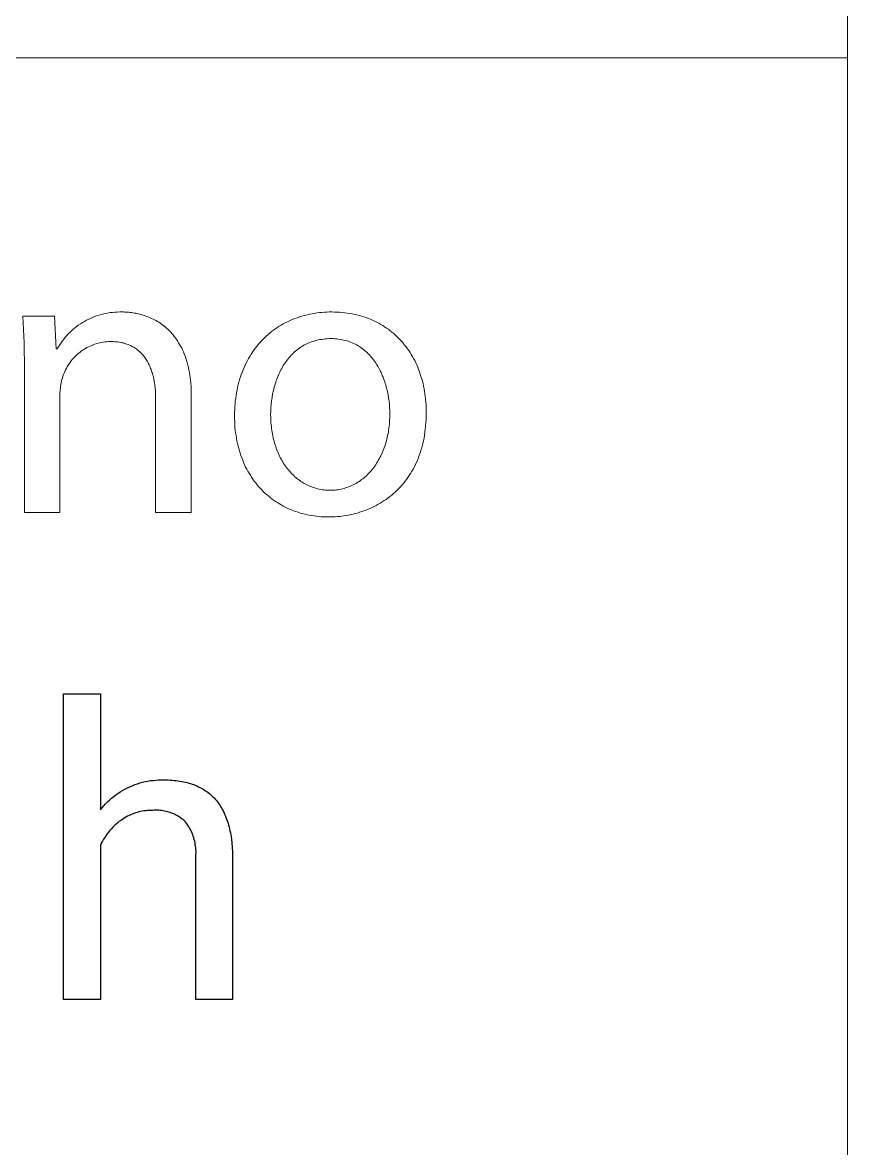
# Model space of a CAD drawing. Header units: millimetres. Extents: x 578 to 4608, y -138 to 2677.
# Drawn here: x 4522.3 to 4604.5, y 203.6 to 315.8 of the extents above; entities that cross this region are included whole.
import ezdxf

# ---------------------------------------------------------------- set-up
doc = ezdxf.new("R2010")
doc.units = ezdxf.units.MM
doc.header["$MEASUREMENT"] = 0
doc.layers.add('Domyślny', color=7, linetype='Continuous', true_color=0x000000)

msp = doc.modelspace()

# ---------------------------------------------------------------- linework, layer by layer
at = {"layer": 'Domyślny', "color": 18, "lineweight": 15, "true_color": 0x000000}
for p, q in [((4604.45, -138.31), (4604.45, 2677.4)), ((4604.45, 312.23), (3085.22, 312.23)), ((4604.45, 312.23), (4604.45, -138.3)), ((4522.47, 283.86), (4522.34, 286.51)), ((4522.34, 286.51), (4525.49, 286.51)), ((4525.49, 286.51), (4525.68, 283.26)), ((4528.27, 285.88), (4528.48, 286)), ((4528.48, 286), (4528.7, 286.12)), ((4528.7, 286.12), (4528.92, 286.23)), ((4528.92, 286.23), (4529.14, 286.33)), ((4529.14, 286.33), (4529.36, 286.43)), ((4529.36, 286.43), (4529.59, 286.51)), ((4529.59, 286.51), (4529.82, 286.59)), ((4529.82, 286.59), (4530.06, 286.66)), ((4530.06, 286.66), (4530.29, 286.73)), ((4530.29, 286.73), (4530.53, 286.78)), ((4530.53, 286.78), (4530.77, 286.83)), ((4530.77, 286.83), (4531.01, 286.87)), ((4531.01, 286.87), (4531.26, 286.9)), ((4531.26, 286.9), (4531.5, 286.92)), ((4531.5, 286.92), (4531.74, 286.93)), ((4531.74, 286.93), (4531.99, 286.94)), ((4531.99, 286.94), (4532.23, 286.94)), ((4532.23, 286.94), (4532.36, 286.94)), ((4532.36, 286.94), (4532.49, 286.93)), ((4532.49, 286.93), (4532.62, 286.93)), ((4532.62, 286.93), (4532.75, 286.92)), ((4532.75, 286.92), (4532.89, 286.91)), ((4532.89, 286.91), (4533.03, 286.89)), ((4533.03, 286.89), (4533.16, 286.87)), ((4533.16, 286.87), (4533.3, 286.85)), ((4533.3, 286.85), (4533.44, 286.83)), ((4533.44, 286.83), (4533.58, 286.81)), ((4533.58, 286.81), (4533.73, 286.78)), ((4533.73, 286.78), (4533.87, 286.75)), ((4533.87, 286.75), (4534.01, 286.71)), ((4534.01, 286.71), (4534.16, 286.67)), ((4534.16, 286.67), (4534.3, 286.63)), ((4534.3, 286.63), (4534.45, 286.58)), ((4534.45, 286.58), (4534.59, 286.53)), ((4534.59, 286.53), (4534.74, 286.48)), ((4534.74, 286.48), (4534.88, 286.42)), ((4534.88, 286.42), (4535.02, 286.36)), ((4535.02, 286.36), (4535.17, 286.3)), ((4535.17, 286.3), (4535.31, 286.23)), ((4535.31, 286.23), (4535.45, 286.15)), ((4535.45, 286.15), (4535.6, 286.08)), ((4535.6, 286.08), (4535.74, 286)), ((4535.74, 286), (4535.88, 285.91)), ((4535.88, 285.91), (4536.02, 285.82)), ((4548.48, 285.85), (4548.69, 285.96)), ((4548.69, 285.96), (4548.9, 286.06)), ((4548.9, 286.06), (4549.11, 286.15)), ((4549.11, 286.15), (4549.33, 286.24)), ((4549.33, 286.24), (4549.55, 286.32)), ((4549.55, 286.32), (4549.77, 286.4)), ((4549.77, 286.4), (4549.99, 286.47)), ((4549.99, 286.47), (4550.22, 286.54)), ((4550.22, 286.54), (4550.45, 286.6)), ((4550.45, 286.6), (4550.68, 286.66)), ((4550.68, 286.66), (4550.92, 286.71)), ((4550.92, 286.71), (4551.15, 286.76)), ((4551.15, 286.76), (4551.39, 286.8)), ((4551.39, 286.8), (4551.63, 286.84)), ((4551.63, 286.84), (4551.87, 286.87)), ((4551.87, 286.87), (4552.12, 286.89)), ((4552.12, 286.89), (4552.37, 286.91)), ((4552.37, 286.91), (4552.61, 286.93)), ((4552.61, 286.93), (4552.86, 286.94)), ((4552.86, 286.94), (4553.12, 286.94)), ((4553.12, 286.94), (4553.38, 286.93)), ((4553.38, 286.93), (4553.64, 286.93)), ((4553.64, 286.93), (4553.89, 286.91)), ((4553.89, 286.91), (4554.15, 286.89)), ((4554.15, 286.89), (4554.4, 286.86)), ((4554.4, 286.86), (4554.64, 286.83)), ((4554.64, 286.83), (4554.89, 286.79)), ((4554.89, 286.79), (4555.13, 286.75)), ((4555.13, 286.75), (4555.37, 286.7)), ((4555.37, 286.7), (4555.61, 286.65)), ((4555.61, 286.65), (4555.84, 286.59)), ((4555.84, 286.59), (4556.07, 286.52)), ((4556.07, 286.52), (4556.29, 286.45)), ((4556.29, 286.45), (4556.52, 286.38)), ((4556.52, 286.38), (4556.74, 286.3)), ((4556.74, 286.3), (4556.95, 286.21)), ((4556.95, 286.21), (4557.16, 286.12)), ((4557.16, 286.12), (4557.37, 286.02)), ((4557.37, 286.02), (4557.58, 285.92)), ((4557.58, 285.92), (4557.78, 285.81)), ((4526.77, 284.64), (4526.94, 284.82)), ((4526.94, 284.82), (4527.11, 284.99)), ((4527.11, 284.99), (4527.29, 285.15)), ((4527.29, 285.15), (4527.48, 285.31)), ((4527.48, 285.31), (4527.67, 285.46)), ((4527.67, 285.46), (4527.87, 285.61)), ((4527.87, 285.61), (4528.07, 285.75)), ((4528.07, 285.75), (4528.27, 285.88)), ((4536.02, 285.82), (4536.15, 285.73)), ((4536.15, 285.73), (4536.29, 285.63)), ((4536.29, 285.63), (4536.42, 285.52)), ((4536.42, 285.52), (4536.56, 285.41)), ((4536.56, 285.41), (4536.69, 285.3)), ((4536.69, 285.3), (4536.81, 285.18)), ((4536.81, 285.18), (4536.94, 285.06)), ((4536.94, 285.06), (4537.07, 284.93)), ((4537.07, 284.93), (4537.19, 284.79)), ((4537.19, 284.79), (4537.31, 284.66)), ((4546.76, 284.69), (4546.94, 284.83)), ((4546.94, 284.83), (4547.12, 284.98)), ((4547.12, 284.98), (4547.3, 285.12)), ((4547.3, 285.12), (4547.49, 285.25)), ((4547.49, 285.25), (4547.68, 285.38)), ((4547.68, 285.38), (4547.88, 285.51)), ((4547.88, 285.51), (4548.07, 285.63)), ((4548.07, 285.63), (4548.27, 285.74)), ((4548.27, 285.74), (4548.48, 285.85)), ((4557.78, 285.81), (4557.98, 285.7)), ((4557.98, 285.7), (4558.18, 285.58)), ((4558.18, 285.58), (4558.37, 285.46)), ((4558.37, 285.46), (4558.55, 285.34)), ((4558.55, 285.34), (4558.74, 285.21)), ((4558.74, 285.21), (4558.92, 285.07)), ((4558.92, 285.07), (4559.1, 284.93)), ((4559.1, 284.93), (4559.27, 284.78)), ((4559.27, 284.78), (4559.44, 284.63)), ((4522.5, 281.22), (4522.47, 283.86)), ((4525.89, 283.47), (4526.02, 283.68)), ((4526.02, 283.68), (4526.15, 283.88)), ((4526.15, 283.88), (4526.3, 284.08)), ((4526.3, 284.08), (4526.45, 284.27)), ((4526.45, 284.27), (4526.6, 284.46)), ((4526.6, 284.46), (4526.77, 284.64)), ((4529.36, 283.68), (4529.2, 283.61)), ((4529.52, 283.73), (4529.36, 283.68)), ((4529.69, 283.79), (4529.52, 283.73)), ((4529.85, 283.83), (4529.69, 283.79)), ((4530.02, 283.87), (4529.85, 283.83)), ((4530.19, 283.91), (4530.02, 283.87)), ((4530.36, 283.94), (4530.19, 283.91)), ((4530.53, 283.96), (4530.36, 283.94)), ((4530.71, 283.98), (4530.53, 283.96)), ((4530.88, 283.99), (4530.71, 283.98)), ((4531.05, 284), (4530.88, 283.99)), ((4531.21, 284), (4531.05, 284)), ((4531.36, 283.99), (4531.21, 284)), ((4531.51, 283.98), (4531.36, 283.99)), ((4531.65, 283.97), (4531.51, 283.98)), ((4531.8, 283.95), (4531.65, 283.97)), ((4531.94, 283.93), (4531.8, 283.95)), ((4532.07, 283.91), (4531.94, 283.93)), ((4532.21, 283.88), (4532.07, 283.91)), ((4532.34, 283.85), (4532.21, 283.88)), ((4532.47, 283.81), (4532.34, 283.85)), ((4532.59, 283.78), (4532.47, 283.81)), ((4532.71, 283.74), (4532.59, 283.78)), ((4532.83, 283.69), (4532.71, 283.74)), ((4532.95, 283.64), (4532.83, 283.69)), ((4537.31, 284.66), (4537.42, 284.51)), ((4537.42, 284.51), (4537.54, 284.36)), ((4537.54, 284.36), (4537.65, 284.21)), ((4537.65, 284.21), (4537.76, 284.05)), ((4537.76, 284.05), (4537.86, 283.88)), ((4537.86, 283.88), (4537.96, 283.71)), ((4537.96, 283.71), (4538.06, 283.53)), ((4545.63, 283.51), (4545.78, 283.69)), ((4545.78, 283.69), (4545.93, 283.87)), ((4545.93, 283.87), (4546.09, 284.04)), ((4546.09, 284.04), (4546.25, 284.21)), ((4546.25, 284.21), (4546.41, 284.37)), ((4546.41, 284.37), (4546.58, 284.53)), ((4546.58, 284.53), (4546.76, 284.69)), ((4550.47, 283.69), (4550.33, 283.62)), ((4550.62, 283.77), (4550.47, 283.69)), ((4550.77, 283.83), (4550.62, 283.77)), ((4550.93, 283.9), (4550.77, 283.83)), ((4551.08, 283.96), (4550.93, 283.9)), ((4551.24, 284.01), (4551.08, 283.96)), ((4551.41, 284.06), (4551.24, 284.01)), ((4551.58, 284.11), (4551.41, 284.06)), ((4551.75, 284.15), (4551.58, 284.11)), ((4551.92, 284.18), (4551.75, 284.15)), ((4552.1, 284.21), (4551.92, 284.18)), ((4552.28, 284.24), (4552.1, 284.21)), ((4552.46, 284.26), (4552.28, 284.24)), ((4552.65, 284.27), (4552.46, 284.26)), ((4552.84, 284.28), (4552.65, 284.27)), ((4553.04, 284.28), (4552.84, 284.28)), ((4553.23, 284.28), (4553.04, 284.28)), ((4553.42, 284.27), (4553.23, 284.28)), ((4553.61, 284.25), (4553.42, 284.27)), ((4553.79, 284.23), (4553.61, 284.25)), ((4553.97, 284.21), (4553.79, 284.23)), ((4554.15, 284.17), (4553.97, 284.21)), ((4554.32, 284.14), (4554.15, 284.17)), ((4554.49, 284.09), (4554.32, 284.14)), ((4554.66, 284.05), (4554.49, 284.09)), ((4554.82, 283.99), (4554.66, 284.05)), ((4554.98, 283.94), (4554.82, 283.99)), ((4555.14, 283.87), (4554.98, 283.94)), ((4555.29, 283.8), (4555.14, 283.87)), ((4555.44, 283.73), (4555.29, 283.8)), ((4555.58, 283.66), (4555.44, 283.73)), ((4555.72, 283.57), (4555.58, 283.66)), ((4559.44, 284.63), (4559.6, 284.48)), ((4559.6, 284.48), (4559.76, 284.32)), ((4559.76, 284.32), (4559.92, 284.16)), ((4559.92, 284.16), (4560.07, 283.99)), ((4560.07, 283.99), (4560.22, 283.82)), ((4560.22, 283.82), (4560.36, 283.64)), ((4525.68, 283.26), (4525.76, 283.26)), ((4525.76, 283.26), (4525.89, 283.47)), ((4527.61, 282.57), (4527.49, 282.45)), ((4527.74, 282.69), (4527.61, 282.57)), ((4527.87, 282.81), (4527.74, 282.69)), ((4528.01, 282.91), (4527.87, 282.81)), ((4528.14, 283.02), (4528.01, 282.91)), ((4528.28, 283.12), (4528.14, 283.02)), ((4528.43, 283.21), (4528.28, 283.12)), ((4528.58, 283.3), (4528.43, 283.21)), ((4528.73, 283.39), (4528.58, 283.3)), ((4528.88, 283.47), (4528.73, 283.39)), ((4529.04, 283.54), (4528.88, 283.47)), ((4529.2, 283.61), (4529.04, 283.54)), ((4533.06, 283.59), (4532.95, 283.64)), ((4533.17, 283.54), (4533.06, 283.59)), ((4533.28, 283.48), (4533.17, 283.54)), ((4533.39, 283.42), (4533.28, 283.48)), ((4533.49, 283.36), (4533.39, 283.42)), ((4533.59, 283.29), (4533.49, 283.36)), ((4533.68, 283.23), (4533.59, 283.29)), ((4533.78, 283.15), (4533.68, 283.23)), ((4533.87, 283.08), (4533.78, 283.15)), ((4533.96, 283), (4533.87, 283.08)), ((4534.04, 282.92), (4533.96, 283)), ((4534.13, 282.84), (4534.04, 282.92)), ((4534.21, 282.76), (4534.13, 282.84)), ((4534.28, 282.67), (4534.21, 282.76)), ((4534.36, 282.58), (4534.28, 282.67)), ((4534.43, 282.49), (4534.36, 282.58)), ((4538.06, 283.53), (4538.16, 283.35)), ((4538.16, 283.35), (4538.25, 283.16)), ((4538.25, 283.16), (4538.34, 282.96)), ((4538.34, 282.96), (4538.42, 282.76)), ((4538.42, 282.76), (4538.5, 282.55)), ((4538.5, 282.55), (4538.57, 282.34)), ((4544.94, 282.52), (4545.07, 282.73)), ((4545.07, 282.73), (4545.2, 282.93)), ((4545.2, 282.93), (4545.34, 283.13)), ((4545.34, 283.13), (4545.48, 283.32)), ((4545.48, 283.32), (4545.63, 283.51)), ((4549.07, 282.63), (4548.96, 282.51)), ((4549.18, 282.75), (4549.07, 282.63)), ((4549.29, 282.86), (4549.18, 282.75)), ((4549.41, 282.97), (4549.29, 282.86)), ((4549.53, 283.07), (4549.41, 282.97)), ((4549.66, 283.17), (4549.53, 283.07)), ((4549.79, 283.27), (4549.66, 283.17)), ((4549.92, 283.36), (4549.79, 283.27)), ((4550.05, 283.45), (4549.92, 283.36)), ((4550.19, 283.54), (4550.05, 283.45)), ((4550.33, 283.62), (4550.19, 283.54)), ((4555.86, 283.49), (4555.72, 283.57)), ((4556, 283.4), (4555.86, 283.49)), ((4556.13, 283.31), (4556, 283.4)), ((4556.25, 283.21), (4556.13, 283.31)), ((4556.38, 283.11), (4556.25, 283.21)), ((4556.5, 283), (4556.38, 283.11)), ((4556.62, 282.89), (4556.5, 283)), ((4556.73, 282.78), (4556.62, 282.89)), ((4556.85, 282.67), (4556.73, 282.78)), ((4556.95, 282.55), (4556.85, 282.67)), ((4557.06, 282.42), (4556.95, 282.55)), ((4560.36, 283.64), (4560.5, 283.46)), ((4560.5, 283.46), (4560.64, 283.28)), ((4560.64, 283.28), (4560.77, 283.09)), ((4560.77, 283.09), (4560.9, 282.9)), ((4560.9, 282.9), (4561.02, 282.7)), ((4561.02, 282.7), (4561.14, 282.5)), ((4526.76, 281.48), (4526.68, 281.33)), ((4526.85, 281.63), (4526.76, 281.48)), ((4526.95, 281.78), (4526.85, 281.63)), ((4527.05, 281.92), (4526.95, 281.78)), ((4527.15, 282.06), (4527.05, 281.92)), ((4527.26, 282.19), (4527.15, 282.06)), ((4527.37, 282.32), (4527.26, 282.19)), ((4527.49, 282.45), (4527.37, 282.32)), ((4534.5, 282.39), (4534.43, 282.49)), ((4534.57, 282.29), (4534.5, 282.39)), ((4534.64, 282.2), (4534.57, 282.29)), ((4534.7, 282.09), (4534.64, 282.2)), ((4534.76, 281.99), (4534.7, 282.09)), ((4534.82, 281.88), (4534.76, 281.99)), ((4534.87, 281.78), (4534.82, 281.88)), ((4534.93, 281.67), (4534.87, 281.78)), ((4534.98, 281.55), (4534.93, 281.67)), ((4535.03, 281.44), (4534.98, 281.55)), ((4535.07, 281.32), (4535.03, 281.44)), ((4538.57, 282.34), (4538.65, 282.11)), ((4538.65, 282.11), (4538.71, 281.89)), ((4538.71, 281.89), (4538.77, 281.65)), ((4538.77, 281.65), (4538.83, 281.41)), ((4538.83, 281.41), (4538.88, 281.17)), ((4544.28, 281.19), (4544.38, 281.42)), ((4544.38, 281.42), (4544.48, 281.65)), ((4544.48, 281.65), (4544.59, 281.88)), ((4544.59, 281.88), (4544.7, 282.1)), ((4544.7, 282.1), (4544.82, 282.31)), ((4544.82, 282.31), (4544.94, 282.52)), ((4548.2, 281.46), (4548.12, 281.32)), ((4548.28, 281.6), (4548.2, 281.46)), ((4548.37, 281.74), (4548.28, 281.6)), ((4548.46, 281.88), (4548.37, 281.74)), ((4548.55, 282.01), (4548.46, 281.88)), ((4548.65, 282.14), (4548.55, 282.01)), ((4548.75, 282.27), (4548.65, 282.14)), ((4548.85, 282.39), (4548.75, 282.27)), ((4548.96, 282.51), (4548.85, 282.39)), ((4557.16, 282.3), (4557.06, 282.42)), ((4557.26, 282.17), (4557.16, 282.3)), ((4557.36, 282.04), (4557.26, 282.17)), ((4557.45, 281.91), (4557.36, 282.04)), ((4557.54, 281.77), (4557.45, 281.91)), ((4557.62, 281.63), (4557.54, 281.77)), ((4557.71, 281.49), (4557.62, 281.63)), ((4557.79, 281.35), (4557.71, 281.49)), ((4561.14, 282.5), (4561.25, 282.29)), ((4561.25, 282.29), (4561.36, 282.09)), ((4561.36, 282.09), (4561.46, 281.87)), ((4561.46, 281.87), (4561.56, 281.66)), ((4561.56, 281.66), (4561.66, 281.44)), ((4561.66, 281.44), (4561.75, 281.21)), ((4522.5, 266.97), (4522.5, 281.22)), ((4526.29, 280.37), (4526.24, 280.21)), ((4526.34, 280.54), (4526.29, 280.37)), ((4526.4, 280.7), (4526.34, 280.54)), ((4526.46, 280.86), (4526.4, 280.7)), ((4526.53, 281.02), (4526.46, 280.86)), ((4526.6, 281.18), (4526.53, 281.02)), ((4526.68, 281.33), (4526.6, 281.18)), ((4535.12, 281.2), (4535.07, 281.32)), ((4535.16, 281.08), (4535.12, 281.2)), ((4535.2, 280.96), (4535.16, 281.08)), ((4535.24, 280.84), (4535.2, 280.96)), ((4535.27, 280.71), (4535.24, 280.84)), ((4535.31, 280.59), (4535.27, 280.71)), ((4535.34, 280.46), (4535.31, 280.59)), ((4535.4, 280.2), (4535.34, 280.46)), ((4538.88, 281.17), (4538.93, 280.91)), ((4538.93, 280.91), (4538.97, 280.65)), ((4538.97, 280.65), (4539.01, 280.38)), ((4539.01, 280.38), (4539.04, 280.11)), ((4543.93, 280.22), (4544.01, 280.47)), ((4544.01, 280.47), (4544.09, 280.71)), ((4544.09, 280.71), (4544.18, 280.95)), ((4544.18, 280.95), (4544.28, 281.19)), ((4547.69, 280.42), (4547.63, 280.26)), ((4547.76, 280.57), (4547.69, 280.42)), ((4547.82, 280.73), (4547.76, 280.57)), ((4547.89, 280.88), (4547.82, 280.73)), ((4547.96, 281.03), (4547.89, 280.88)), ((4548.04, 281.17), (4547.96, 281.03)), ((4548.12, 281.32), (4548.04, 281.17)), ((4557.86, 281.21), (4557.79, 281.35)), ((4557.94, 281.06), (4557.86, 281.21)), ((4558.01, 280.91), (4557.94, 281.06)), ((4558.08, 280.76), (4558.01, 280.91)), ((4558.14, 280.61), (4558.08, 280.76)), ((4558.21, 280.46), (4558.14, 280.61)), ((4558.27, 280.3), (4558.21, 280.46)), ((4558.32, 280.14), (4558.27, 280.3)), ((4561.75, 281.21), (4561.83, 280.99)), ((4561.83, 280.99), (4561.91, 280.76)), ((4561.91, 280.76), (4561.99, 280.52)), ((4561.99, 280.52), (4562.06, 280.28)), ((4526.06, 279.22), (4526.05, 279.05)), ((4526.08, 279.38), (4526.06, 279.22)), ((4526.1, 279.55), (4526.08, 279.38)), ((4526.13, 279.72), (4526.1, 279.55)), ((4526.16, 279.88), (4526.13, 279.72)), ((4526.2, 280.05), (4526.16, 279.88)), ((4526.24, 280.21), (4526.2, 280.05)), ((4535.44, 279.93), (4535.4, 280.2)), ((4535.48, 279.66), (4535.44, 279.93)), ((4535.52, 279.38), (4535.48, 279.66)), ((4535.54, 279.1), (4535.52, 279.38)), ((4539.04, 280.11), (4539.07, 279.83)), ((4539.07, 279.83), (4539.09, 279.54)), ((4539.09, 279.54), (4539.1, 279.24)), ((4539.1, 279.24), (4539.11, 278.94)), ((4543.62, 278.9), (4543.67, 279.17)), ((4543.67, 279.17), (4543.73, 279.44)), ((4543.73, 279.44), (4543.79, 279.7)), ((4543.79, 279.7), (4543.86, 279.96)), ((4543.86, 279.96), (4543.93, 280.22)), ((4547.33, 279.28), (4547.29, 279.11)), ((4547.37, 279.45), (4547.33, 279.28)), ((4547.42, 279.61), (4547.37, 279.45)), ((4547.47, 279.77), (4547.42, 279.61)), ((4547.52, 279.94), (4547.47, 279.77)), ((4547.58, 280.1), (4547.52, 279.94)), ((4547.63, 280.26), (4547.58, 280.1)), ((4558.38, 279.99), (4558.32, 280.14)), ((4558.43, 279.83), (4558.38, 279.99)), ((4558.48, 279.67), (4558.43, 279.83)), ((4558.56, 279.35), (4558.48, 279.67)), ((4558.64, 279.03), (4558.56, 279.35)), ((4562.06, 280.28), (4562.13, 280.04)), ((4562.13, 280.04), (4562.19, 279.8)), ((4562.19, 279.8), (4562.24, 279.55)), ((4562.24, 279.55), (4562.29, 279.3)), ((4562.29, 279.3), (4562.34, 279.05)), ((4526.05, 279.05), (4526.04, 278.88)), ((4526.04, 278.88), (4526.04, 278.71)), ((4526.04, 278.71), (4526.04, 266.97)), ((4535.56, 278.81), (4535.54, 279.1)), ((4535.57, 278.52), (4535.56, 278.81)), ((4535.57, 278.23), (4535.57, 278.52)), ((4535.57, 266.97), (4535.57, 278.23)), ((4539.11, 278.94), (4539.12, 278.63)), ((4539.12, 278.63), (4539.12, 266.97)), ((4543.48, 277.77), (4543.5, 278.06)), ((4543.5, 278.06), (4543.54, 278.34)), ((4543.54, 278.34), (4543.58, 278.62)), ((4543.58, 278.62), (4543.62, 278.9)), ((4547.11, 278.09), (4547.07, 277.74)), ((4547.16, 278.43), (4547.11, 278.09)), ((4547.22, 278.77), (4547.16, 278.43)), ((4547.29, 279.11), (4547.22, 278.77)), ((4558.71, 278.7), (4558.64, 279.03)), ((4558.76, 278.38), (4558.71, 278.7)), ((4558.81, 278.05), (4558.76, 278.38)), ((4558.84, 277.73), (4558.81, 278.05)), ((4562.34, 279.05), (4562.38, 278.79)), ((4562.38, 278.79), (4562.41, 278.53)), ((4562.41, 278.53), (4562.44, 278.26)), ((4562.44, 278.26), (4562.47, 278)), ((4543.43, 276.88), (4543.44, 277.18)), ((4543.44, 277.18), (4543.46, 277.48)), ((4543.46, 277.48), (4543.48, 277.77)), ((4547.03, 277.05), (4547.02, 276.7)), ((4547.05, 277.39), (4547.03, 277.05)), ((4547.07, 277.74), (4547.05, 277.39)), ((4558.87, 277.41), (4558.84, 277.73)), ((4558.88, 277.09), (4558.87, 277.41)), ((4558.89, 276.78), (4558.88, 277.09)), ((4562.47, 278), (4562.49, 277.73)), ((4562.49, 277.73), (4562.5, 277.45)), ((4562.5, 277.45), (4562.51, 277.18)), ((4562.51, 277.18), (4562.51, 276.9)), ((4543.43, 276.58), (4543.43, 276.88)), ((4543.43, 276.29), (4543.43, 276.58)), ((4543.44, 276), (4543.43, 276.29)), ((4543.45, 275.72), (4543.44, 276)), ((4547.02, 276.7), (4547.03, 276.5)), ((4547.03, 276.5), (4547.03, 276.3)), ((4547.03, 276.3), (4547.04, 276.1)), ((4547.04, 276.1), (4547.05, 275.91)), ((4547.05, 275.91), (4547.07, 275.71)), ((4558.84, 275.77), (4558.86, 275.97)), ((4558.86, 275.97), (4558.87, 276.17)), ((4558.87, 276.17), (4558.88, 276.37)), ((4558.88, 276.37), (4558.89, 276.57)), ((4558.89, 276.57), (4558.89, 276.78)), ((4562.48, 275.91), (4562.45, 275.59)), ((4562.5, 276.23), (4562.48, 275.91)), ((4562.51, 276.56), (4562.5, 276.23)), ((4562.51, 276.9), (4562.51, 276.56)), ((4543.47, 275.44), (4543.45, 275.72)), ((4543.5, 275.17), (4543.47, 275.44)), ((4543.53, 274.9), (4543.5, 275.17)), ((4543.57, 274.63), (4543.53, 274.9)), ((4547.07, 275.71), (4547.09, 275.52)), ((4547.09, 275.52), (4547.11, 275.33)), ((4547.11, 275.33), (4547.14, 275.15)), ((4547.14, 275.15), (4547.17, 274.96)), ((4547.17, 274.96), (4547.2, 274.78)), ((4547.2, 274.78), (4547.23, 274.59)), ((4558.67, 274.63), (4558.71, 274.82)), ((4558.71, 274.82), (4558.74, 275)), ((4558.74, 275), (4558.77, 275.19)), ((4558.77, 275.19), (4558.8, 275.38)), ((4558.8, 275.38), (4558.82, 275.58)), ((4558.82, 275.58), (4558.84, 275.77)), ((4562.38, 274.98), (4562.34, 274.67)), ((4562.42, 275.28), (4562.38, 274.98)), ((4562.45, 275.59), (4562.42, 275.28)), ((4543.61, 274.37), (4543.57, 274.63)), ((4543.66, 274.11), (4543.61, 274.37)), ((4543.72, 273.85), (4543.66, 274.11)), ((4543.77, 273.6), (4543.72, 273.85)), ((4543.84, 273.35), (4543.77, 273.6)), ((4547.23, 274.59), (4547.27, 274.41)), ((4547.27, 274.41), (4547.32, 274.24)), ((4547.32, 274.24), (4547.36, 274.06)), ((4547.36, 274.06), (4547.41, 273.89)), ((4547.41, 273.89), (4547.46, 273.72)), ((4547.46, 273.72), (4547.52, 273.55)), ((4558.32, 273.4), (4558.38, 273.57)), ((4558.38, 273.57), (4558.44, 273.74)), ((4558.44, 273.74), (4558.49, 273.91)), ((4558.49, 273.91), (4558.54, 274.09)), ((4558.54, 274.09), (4558.59, 274.27)), ((4558.59, 274.27), (4558.63, 274.45)), ((4558.63, 274.45), (4558.67, 274.63)), ((4562.16, 273.81), (4562.09, 273.53)), ((4562.23, 274.09), (4562.16, 273.81)), ((4562.29, 274.38), (4562.23, 274.09)), ((4562.34, 274.67), (4562.29, 274.38)), ((4543.91, 273.11), (4543.84, 273.35)), ((4543.98, 272.87), (4543.91, 273.11)), ((4544.06, 272.63), (4543.98, 272.87)), ((4544.15, 272.4), (4544.06, 272.63)), ((4547.52, 273.55), (4547.57, 273.38)), ((4547.57, 273.38), (4547.64, 273.22)), ((4547.64, 273.22), (4547.7, 273.06)), ((4547.7, 273.06), (4547.77, 272.9)), ((4547.77, 272.9), (4547.84, 272.74)), ((4547.84, 272.74), (4547.91, 272.59)), ((4547.91, 272.59), (4547.98, 272.44)), ((4557.82, 272.3), (4557.9, 272.45)), ((4557.9, 272.45), (4557.98, 272.6)), ((4557.98, 272.6), (4558.05, 272.75)), ((4558.05, 272.75), (4558.12, 272.91)), ((4558.12, 272.91), (4558.19, 273.07)), ((4558.19, 273.07), (4558.26, 273.24)), ((4558.26, 273.24), (4558.32, 273.4)), ((4561.75, 272.48), (4561.66, 272.23)), ((4561.85, 272.74), (4561.75, 272.48)), ((4561.94, 273), (4561.85, 272.74)), ((4562.02, 273.26), (4561.94, 273)), ((4562.09, 273.53), (4562.02, 273.26)), ((4544.24, 272.17), (4544.15, 272.4)), ((4544.33, 271.94), (4544.24, 272.17)), ((4544.43, 271.72), (4544.33, 271.94)), ((4544.53, 271.5), (4544.43, 271.72)), ((4544.64, 271.29), (4544.53, 271.5)), ((4547.98, 272.44), (4548.06, 272.29)), ((4548.06, 272.29), (4548.14, 272.15)), ((4548.14, 272.15), (4548.23, 272)), ((4548.23, 272), (4548.31, 271.86)), ((4548.31, 271.86), (4548.4, 271.73)), ((4548.4, 271.73), (4548.5, 271.59)), ((4548.5, 271.59), (4548.59, 271.46)), ((4548.59, 271.46), (4548.69, 271.33)), ((4548.69, 271.33), (4548.79, 271.21)), ((4557.09, 271.21), (4557.19, 271.33)), ((4557.19, 271.33), (4557.29, 271.46)), ((4557.29, 271.46), (4557.38, 271.59)), ((4557.38, 271.59), (4557.48, 271.73)), ((4557.48, 271.73), (4557.57, 271.87)), ((4557.57, 271.87), (4557.66, 272.01)), ((4557.66, 272.01), (4557.74, 272.15)), ((4557.74, 272.15), (4557.82, 272.3)), ((4561.33, 271.52), (4561.21, 271.29)), ((4561.44, 271.75), (4561.33, 271.52)), ((4561.55, 271.99), (4561.44, 271.75)), ((4561.66, 272.23), (4561.55, 271.99)), ((4544.76, 271.08), (4544.64, 271.29)), ((4544.87, 270.88), (4544.76, 271.08)), ((4545, 270.68), (4544.87, 270.88)), ((4545.12, 270.48), (4545, 270.68)), ((4545.25, 270.29), (4545.12, 270.48)), ((4545.39, 270.1), (4545.25, 270.29)), ((4548.79, 271.21), (4548.89, 271.09)), ((4548.89, 271.09), (4548.99, 270.97)), ((4548.99, 270.97), (4549.1, 270.86)), ((4549.1, 270.86), (4549.21, 270.75)), ((4549.21, 270.75), (4549.32, 270.64)), ((4549.32, 270.64), (4549.44, 270.53)), ((4549.44, 270.53), (4549.55, 270.43)), ((4549.55, 270.43), (4549.67, 270.33)), ((4549.67, 270.33), (4549.79, 270.24)), ((4549.79, 270.24), (4549.91, 270.15)), ((4555.96, 270.15), (4556.08, 270.24)), ((4556.08, 270.24), (4556.2, 270.33)), ((4556.2, 270.33), (4556.32, 270.43)), ((4556.32, 270.43), (4556.44, 270.53)), ((4556.44, 270.53), (4556.55, 270.63)), ((4556.55, 270.63), (4556.66, 270.74)), ((4556.66, 270.74), (4556.77, 270.85)), ((4556.77, 270.85), (4556.88, 270.97)), ((4556.88, 270.97), (4556.99, 271.09)), ((4556.99, 271.09), (4557.09, 271.21)), ((4560.54, 270.25), (4560.39, 270.05)), ((4560.68, 270.44), (4560.54, 270.25)), ((4560.82, 270.65), (4560.68, 270.44)), ((4560.95, 270.86), (4560.82, 270.65)), ((4561.08, 271.07), (4560.95, 270.86)), ((4561.21, 271.29), (4561.08, 271.07)), ((4545.53, 269.92), (4545.39, 270.1)), ((4545.67, 269.74), (4545.53, 269.92)), ((4545.82, 269.57), (4545.67, 269.74)), ((4545.97, 269.4), (4545.82, 269.57)), ((4546.13, 269.23), (4545.97, 269.4)), ((4546.29, 269.07), (4546.13, 269.23)), ((4549.91, 270.15), (4550.04, 270.06)), ((4550.04, 270.06), (4550.17, 269.98)), ((4550.17, 269.98), (4550.3, 269.9)), ((4550.3, 269.9), (4550.43, 269.83)), ((4550.43, 269.83), (4550.56, 269.75)), ((4550.56, 269.75), (4550.7, 269.69)), ((4550.7, 269.69), (4550.84, 269.62)), ((4550.84, 269.62), (4550.98, 269.56)), ((4550.98, 269.56), (4551.12, 269.51)), ((4551.12, 269.51), (4551.26, 269.46)), ((4551.26, 269.46), (4551.41, 269.41)), ((4551.41, 269.41), (4551.55, 269.37)), ((4551.55, 269.37), (4551.7, 269.33)), ((4551.7, 269.33), (4551.85, 269.3)), ((4551.85, 269.3), (4552.01, 269.27)), ((4552.01, 269.27), (4552.16, 269.24)), ((4552.16, 269.24), (4552.32, 269.22)), ((4552.32, 269.22), (4552.47, 269.2)), ((4552.47, 269.2), (4552.63, 269.19)), ((4552.63, 269.19), (4552.79, 269.18)), ((4552.79, 269.18), (4552.96, 269.18)), ((4552.96, 269.18), (4553.11, 269.18)), ((4553.11, 269.18), (4553.27, 269.19)), ((4553.27, 269.19), (4553.43, 269.2)), ((4553.43, 269.2), (4553.58, 269.22)), ((4553.58, 269.22), (4553.73, 269.24)), ((4553.73, 269.24), (4553.88, 269.27)), ((4553.88, 269.27), (4554.03, 269.29)), ((4554.03, 269.29), (4554.18, 269.33)), ((4554.18, 269.33), (4554.33, 269.37)), ((4554.33, 269.37), (4554.47, 269.41)), ((4554.47, 269.41), (4554.62, 269.46)), ((4554.62, 269.46), (4554.76, 269.51)), ((4554.76, 269.51), (4554.9, 269.56)), ((4554.9, 269.56), (4555.04, 269.62)), ((4555.04, 269.62), (4555.17, 269.69)), ((4555.17, 269.69), (4555.31, 269.75)), ((4555.31, 269.75), (4555.44, 269.82)), ((4555.44, 269.82), (4555.57, 269.9)), ((4555.57, 269.9), (4555.7, 269.98)), ((4555.7, 269.98), (4555.83, 270.06)), ((4555.83, 270.06), (4555.96, 270.15)), ((4559.59, 269.17), (4559.42, 269)), ((4559.76, 269.33), (4559.59, 269.17)), ((4559.92, 269.5), (4559.76, 269.33)), ((4560.08, 269.68), (4559.92, 269.5)), ((4560.24, 269.86), (4560.08, 269.68)), ((4560.39, 270.05), (4560.24, 269.86)), ((4546.45, 268.91), (4546.29, 269.07)), ((4546.62, 268.76), (4546.45, 268.91)), ((4546.79, 268.62), (4546.62, 268.76)), ((4546.96, 268.47), (4546.79, 268.62)), ((4547.14, 268.34), (4546.96, 268.47)), ((4547.32, 268.2), (4547.14, 268.34)), ((4547.51, 268.07), (4547.32, 268.2)), ((4547.7, 267.95), (4547.51, 268.07)), ((4558.13, 268.02), (4557.94, 267.9)), ((4558.33, 268.15), (4558.13, 268.02)), ((4558.52, 268.28), (4558.33, 268.15)), ((4558.7, 268.41), (4558.52, 268.28)), ((4558.89, 268.55), (4558.7, 268.41)), ((4559.07, 268.7), (4558.89, 268.55)), ((4559.25, 268.85), (4559.07, 268.7)), ((4559.42, 269), (4559.25, 268.85)), ((4526.04, 266.97), (4522.5, 266.97)), ((4539.12, 266.97), (4535.57, 266.97)), ((4547.89, 267.83), (4547.7, 267.95)), ((4548.08, 267.72), (4547.89, 267.83)), ((4548.28, 267.61), (4548.08, 267.72)), ((4548.48, 267.51), (4548.28, 267.61)), ((4548.68, 267.41), (4548.48, 267.51)), ((4548.89, 267.31), (4548.68, 267.41)), ((4549.1, 267.23), (4548.89, 267.31)), ((4549.31, 267.14), (4549.1, 267.23)), ((4549.53, 267.06), (4549.31, 267.14)), ((4549.75, 266.99), (4549.53, 267.06)), ((4549.97, 266.92), (4549.75, 266.99)), ((4550.19, 266.86), (4549.97, 266.92)), ((4550.42, 266.8), (4550.19, 266.86)), ((4555.44, 266.86), (4555.22, 266.81)), ((4555.66, 266.92), (4555.44, 266.86)), ((4555.87, 266.99), (4555.66, 266.92)), ((4556.09, 267.06), (4555.87, 266.99)), ((4556.3, 267.13), (4556.09, 267.06)), ((4556.51, 267.21), (4556.3, 267.13)), ((4556.72, 267.29), (4556.51, 267.21)), ((4556.93, 267.38), (4556.72, 267.29)), ((4557.14, 267.48), (4556.93, 267.38)), ((4557.34, 267.58), (4557.14, 267.48)), ((4557.54, 267.68), (4557.34, 267.58)), ((4557.74, 267.79), (4557.54, 267.68)), ((4557.94, 267.9), (4557.74, 267.79)), ((4550.64, 266.75), (4550.42, 266.8)), ((4550.87, 266.7), (4550.64, 266.75)), ((4551.11, 266.66), (4550.87, 266.7)), ((4551.34, 266.63), (4551.11, 266.66)), ((4551.58, 266.6), (4551.34, 266.63)), ((4551.82, 266.57), (4551.58, 266.6)), ((4552.06, 266.55), (4551.82, 266.57)), ((4552.3, 266.54), (4552.06, 266.55)), ((4552.55, 266.53), (4552.3, 266.54)), ((4552.79, 266.53), (4552.55, 266.53)), ((4553.02, 266.53), (4552.79, 266.53)), ((4553.24, 266.53), (4553.02, 266.53)), ((4553.46, 266.55), (4553.24, 266.53)), ((4553.68, 266.56), (4553.46, 266.55)), ((4553.9, 266.58), (4553.68, 266.56)), ((4554.12, 266.61), (4553.9, 266.58)), ((4554.34, 266.64), (4554.12, 266.61)), ((4554.56, 266.67), (4554.34, 266.64)), ((4554.78, 266.71), (4554.56, 266.67)), ((4555, 266.76), (4554.78, 266.71)), ((4555.22, 266.81), (4555, 266.76))]:
    msp.add_line(p, q, dxfattribs=at)
at = {"layer": 'Domyślny'}
for p, q in [((4526.41, 218.49), (4526.41, 248.9)), ((4526.41, 248.9), (4530.07, 248.9)), ((4530.07, 248.9), (4530.07, 237.36)), ((4533.49, 239.87), (4533.75, 239.96)), ((4533.75, 239.96), (4534, 240.04)), ((4534, 240.04), (4534.26, 240.11)), ((4534.26, 240.11), (4534.52, 240.17)), ((4534.52, 240.17), (4534.79, 240.22)), ((4534.79, 240.22), (4535.05, 240.27)), ((4535.05, 240.27), (4535.32, 240.3)), ((4535.32, 240.3), (4535.59, 240.33)), ((4535.59, 240.33), (4535.85, 240.34)), ((4535.85, 240.34), (4536.12, 240.35)), ((4536.12, 240.35), (4536.39, 240.35)), ((4536.39, 240.35), (4536.6, 240.35)), ((4536.6, 240.35), (4536.81, 240.34)), ((4536.81, 240.34), (4537.01, 240.33)), ((4537.01, 240.33), (4537.21, 240.32)), ((4537.21, 240.32), (4537.41, 240.3)), ((4537.41, 240.3), (4537.6, 240.28)), ((4537.6, 240.28), (4537.79, 240.26)), ((4537.79, 240.26), (4537.98, 240.23)), ((4537.98, 240.23), (4538.17, 240.2)), ((4538.17, 240.2), (4538.35, 240.16)), ((4538.35, 240.16), (4538.52, 240.12)), ((4538.52, 240.12), (4538.7, 240.08)), ((4538.7, 240.08), (4538.87, 240.03)), ((4538.87, 240.03), (4539.04, 239.98)), ((4539.04, 239.98), (4539.2, 239.93)), ((4539.2, 239.93), (4539.36, 239.87)), ((4531.39, 238.69), (4531.6, 238.85)), ((4531.6, 238.85), (4531.82, 239)), ((4531.82, 239), (4532.05, 239.15)), ((4532.05, 239.15), (4532.28, 239.29)), ((4532.28, 239.29), (4532.51, 239.42)), ((4532.51, 239.42), (4532.75, 239.55)), ((4532.75, 239.55), (4533, 239.66)), ((4533, 239.66), (4533.24, 239.77)), ((4533.24, 239.77), (4533.49, 239.87)), ((4539.36, 239.87), (4539.52, 239.81)), ((4539.52, 239.81), (4539.67, 239.74)), ((4539.67, 239.74), (4539.83, 239.67)), ((4539.83, 239.67), (4539.97, 239.6)), ((4539.97, 239.6), (4540.12, 239.52)), ((4540.12, 239.52), (4540.26, 239.44)), ((4540.26, 239.44), (4540.4, 239.36)), ((4540.4, 239.36), (4540.53, 239.27)), ((4540.53, 239.27), (4540.66, 239.18)), ((4540.66, 239.18), (4540.79, 239.08)), ((4540.79, 239.08), (4540.92, 238.98)), ((4540.92, 238.98), (4541.04, 238.88)), ((4541.04, 238.88), (4541.16, 238.77)), ((4530.24, 237.57), (4530.41, 237.77)), ((4530.41, 237.77), (4530.59, 237.97)), ((4530.59, 237.97), (4530.78, 238.16)), ((4530.78, 238.16), (4530.98, 238.34)), ((4530.98, 238.34), (4531.18, 238.52)), ((4531.18, 238.52), (4531.39, 238.69)), ((4541.16, 238.77), (4541.27, 238.66)), ((4541.27, 238.66), (4541.38, 238.55)), ((4541.38, 238.55), (4541.49, 238.43)), ((4541.49, 238.43), (4541.6, 238.31)), ((4541.6, 238.31), (4541.7, 238.18)), ((4541.7, 238.18), (4541.8, 238.05)), ((4541.8, 238.05), (4541.89, 237.92)), ((4541.89, 237.92), (4541.98, 237.78)), ((4541.98, 237.78), (4542.07, 237.64)), ((4530.07, 237.36), (4530.24, 237.57)), ((4532.61, 236.63), (4532.45, 236.54)), ((4532.76, 236.72), (4532.61, 236.63)), ((4532.92, 236.79), (4532.76, 236.72)), ((4533.07, 236.87), (4532.92, 236.79)), ((4533.24, 236.93), (4533.07, 236.87)), ((4533.4, 237), (4533.24, 236.93)), ((4533.56, 237.05), (4533.4, 237)), ((4533.73, 237.1), (4533.56, 237.05)), ((4533.9, 237.15), (4533.73, 237.1)), ((4534.07, 237.19), (4533.9, 237.15)), ((4534.24, 237.22), (4534.07, 237.19)), ((4534.42, 237.25), (4534.24, 237.22)), ((4534.59, 237.28), (4534.42, 237.25)), ((4534.76, 237.29), (4534.59, 237.28)), ((4534.94, 237.3), (4534.76, 237.29)), ((4535.11, 237.31), (4534.94, 237.3)), ((4535.29, 237.31), (4535.11, 237.31)), ((4535.43, 237.32), (4535.29, 237.31)), ((4535.58, 237.32), (4535.43, 237.32)), ((4535.73, 237.32), (4535.58, 237.32)), ((4535.87, 237.32), (4535.73, 237.32)), ((4536.02, 237.31), (4535.87, 237.32)), ((4536.16, 237.29), (4536.02, 237.31)), ((4536.31, 237.27), (4536.16, 237.29)), ((4536.45, 237.24), (4536.31, 237.27)), ((4536.6, 237.21), (4536.45, 237.24)), ((4536.74, 237.18), (4536.6, 237.21)), ((4536.88, 237.14), (4536.74, 237.18)), ((4537.02, 237.09), (4536.88, 237.14)), ((4537.16, 237.04), (4537.02, 237.09)), ((4537.29, 236.99), (4537.16, 237.04)), ((4537.43, 236.93), (4537.29, 236.99)), ((4537.56, 236.86), (4537.43, 236.93)), ((4537.69, 236.79), (4537.56, 236.86)), ((4537.82, 236.72), (4537.69, 236.79)), ((4537.94, 236.64), (4537.82, 236.72)), ((4538.06, 236.56), (4537.94, 236.64)), ((4542.07, 237.64), (4542.16, 237.5)), ((4542.16, 237.5), (4542.24, 237.35)), ((4542.24, 237.35), (4542.32, 237.2)), ((4542.32, 237.2), (4542.4, 237.04)), ((4542.4, 237.04), (4542.47, 236.88)), ((4542.47, 236.88), (4542.54, 236.72)), ((4542.54, 236.72), (4542.6, 236.55)), ((4531.17, 235.48), (4531.02, 235.32)), ((4531.32, 235.64), (4531.17, 235.48)), ((4531.48, 235.79), (4531.32, 235.64)), ((4531.64, 235.94), (4531.48, 235.79)), ((4531.81, 236.08), (4531.64, 235.94)), ((4531.98, 236.22), (4531.81, 236.08)), ((4532.16, 236.35), (4531.98, 236.22)), ((4532.31, 236.45), (4532.16, 236.35)), ((4532.45, 236.54), (4532.31, 236.45)), ((4538.18, 236.48), (4538.06, 236.56)), ((4538.3, 236.39), (4538.18, 236.48)), ((4538.41, 236.29), (4538.3, 236.39)), ((4538.52, 236.19), (4538.41, 236.29)), ((4538.62, 236.06), (4538.52, 236.19)), ((4538.72, 235.92), (4538.62, 236.06)), ((4538.81, 235.78), (4538.72, 235.92)), ((4538.9, 235.64), (4538.81, 235.78)), ((4538.98, 235.5), (4538.9, 235.64)), ((4539.06, 235.35), (4538.98, 235.5)), ((4542.6, 236.55), (4542.67, 236.38)), ((4542.67, 236.38), (4542.73, 236.21)), ((4542.73, 236.21), (4542.78, 236.03)), ((4542.78, 236.03), (4542.83, 235.85)), ((4542.83, 235.85), (4542.88, 235.66)), ((4542.88, 235.66), (4542.93, 235.47)), ((4542.93, 235.47), (4542.97, 235.28)), ((4530.38, 234.43), (4530.27, 234.23)), ((4530.5, 234.61), (4530.38, 234.43)), ((4530.62, 234.79), (4530.5, 234.61)), ((4530.75, 234.97), (4530.62, 234.79)), ((4530.88, 235.15), (4530.75, 234.97)), ((4531.02, 235.32), (4530.88, 235.15)), ((4539.13, 235.2), (4539.06, 235.35)), ((4539.2, 235.04), (4539.13, 235.2)), ((4539.26, 234.89), (4539.2, 235.04)), ((4539.32, 234.73), (4539.26, 234.89)), ((4539.37, 234.57), (4539.32, 234.73)), ((4539.41, 234.41), (4539.37, 234.57)), ((4539.46, 234.25), (4539.41, 234.41)), ((4542.97, 235.28), (4543.01, 235.08)), ((4543.01, 235.08), (4543.05, 234.88)), ((4543.05, 234.88), (4543.08, 234.68)), ((4543.08, 234.68), (4543.11, 234.47)), ((4543.11, 234.47), (4543.16, 234.04)), ((4530.16, 234.04), (4530.07, 233.84)), ((4530.07, 233.84), (4530.07, 218.49)), ((4530.27, 234.23), (4530.16, 234.04)), ((4539.49, 234.08), (4539.46, 234.25)), ((4539.52, 233.92), (4539.49, 234.08)), ((4539.55, 233.75), (4539.52, 233.92)), ((4539.56, 233.59), (4539.55, 233.75)), ((4539.58, 233.42), (4539.56, 233.59)), ((4539.59, 233.25), (4539.58, 233.42)), ((4539.59, 233.08), (4539.59, 233.25)), ((4543.16, 234.04), (4543.2, 233.6)), ((4543.2, 233.6), (4543.22, 233.15)), ((4539.58, 232.92), (4539.59, 233.08)), ((4539.58, 232.75), (4539.58, 232.92)), ((4539.58, 218.49), (4539.58, 232.75)), ((4543.22, 233.15), (4543.23, 232.67)), ((4543.23, 232.67), (4543.23, 218.49)), ((4530.07, 218.49), (4526.41, 218.49)), ((4543.23, 218.49), (4539.58, 218.49))]:
    msp.add_line(p, q, dxfattribs=at)

doc.saveas('drawing.dxf')
